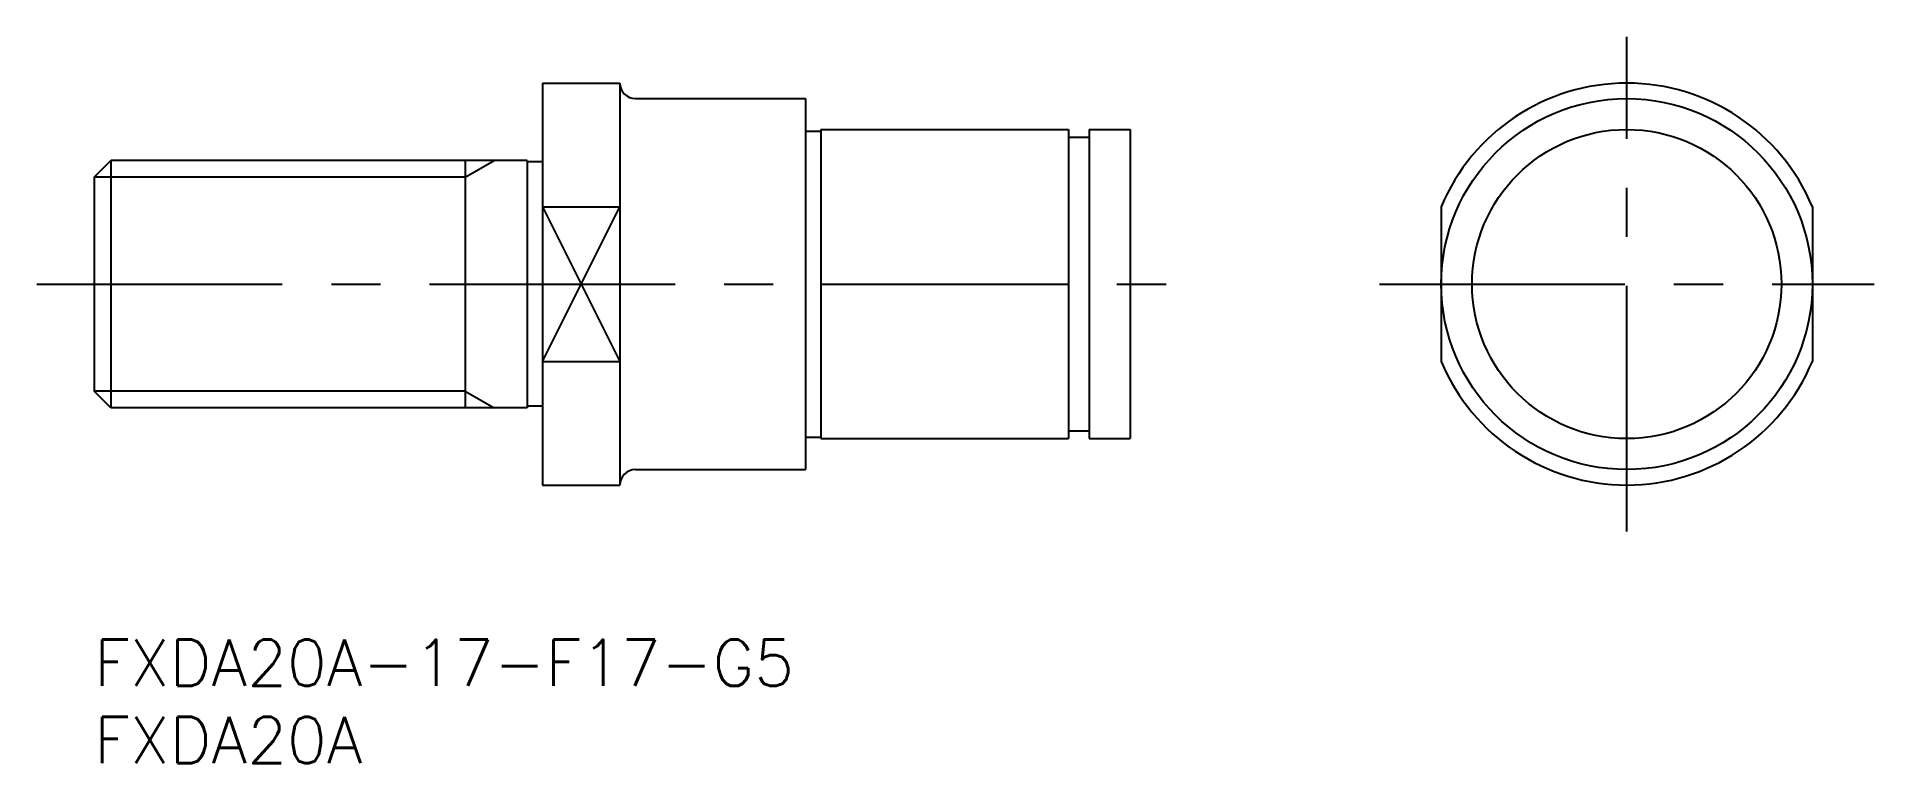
# Model space of a CAD drawing. Extents: x -4 to 115, y -8 to 39.
import ezdxf

# ---------------------------------------------------------------- set-up
doc = ezdxf.new("R2010")
doc.units = 0
doc.header["$LTSCALE"] = 0.5
doc.linetypes.add('CENTER', pattern=[50.8, 31.75, -6.35, 6.35, -6.35])
for name, color, linetype in [('MSM_CENTER', 1, 'CENTER'), ('MSM_CONTINUOUS', 7, 'CONTINUOUS'), ('MSM_NARROW', 5, 'CONTINUOUS'), ('MSM_PART_NUMBER', 7, 'CONTINUOUS')]:
    doc.layers.add(name, color=color, linetype=linetype)
doc.styles.get("Standard").update_dxf_attribs({"font": 'txt.shx', "height": 3, "bigfont": 'bigfont.shx'})

# ---------------------------------------------------------------- blocks, each defined once
blk = doc.blocks.new('*U9')
at = {"layer": 'MSM_PART_NUMBER'}
blk.add_text('FXDA20A-17-F17-G5', height=3, dxfattribs=at).set_placement((0, -3))
blk = doc.blocks.new('*U10')
at = {"layer": 'MSM_PART_NUMBER'}
blk.add_text('FXDA20A', height=3, dxfattribs=at).set_placement((0, -8))

msp = doc.modelspace()

# ---------------------------------------------------------------- linework, layer by layer
at = {"layer": 'MSM_CENTER'}
for p, q in [((99.11, 7), (99.11, 39)), ((-3.71, 23), (72.09, 23)), ((83.11, 23), (115.11, 23))]:
    msp.add_line(p, q, dxfattribs=at)
at = {"layer": 'MSM_CONTINUOUS'}
for p, q in [((29, 36), (29, 10)), ((29, 36), (34, 36)), ((34, 36), (34, 10)), ((35, 35), (46, 35)), ((46, 35), (46, 11)), ((46, 32.9), (47, 32.9)), ((47, 33), (63, 33)), ((47, 33), (47, 13)), ((63, 33), (63, 13)), ((63, 32.5), (64.35, 32.5)), ((64.35, 33), (64.35, 13)), ((64.35, 33), (67, 33)), ((67, 33), (67, 13)), ((0, 29.92), (1.08, 31)), ((28, 31), (1.08, 31)), ((1.08, 31), (1.08, 15)), ((24, 31), (24, 15)), ((28, 31), (28, 15)), ((29, 30.9), (28, 30.9)), ((0, 29.92), (0, 16.08)), ((29, 28), (34, 28)), ((87.11, 28), (87.11, 18)), ((111.11, 28), (111.11, 18)), ((29, 18), (34, 18)), ((1.08, 15), (0, 16.08)), ((28, 15), (1.08, 15)), ((29, 15.1), (28, 15.1)), ((46, 13.1), (47, 13.1)), ((63, 13.5), (64.35, 13.5)), ((47, 13), (63, 13)), ((64.35, 13), (67, 13)), ((35, 11), (46, 11)), ((29, 10), (34, 10))]:
    msp.add_line(p, q, dxfattribs=at)
for radius in [12, 10]:
    msp.add_circle((99.11, 23), radius, dxfattribs=at)
for centre, radius, start, end in [((35, 36), 1, 180, 270), ((99.11, 23), 13, 22.6199, 157.3801), ((99.11, 23), 13, 202.6199, 337.3801), ((35, 10), 1, 90, 180)]:
    msp.add_arc(centre, radius, start, end, dxfattribs=at)
at = {"layer": 'MSM_NARROW'}
for p, q in [((24, 29.92), (25.87, 31)), ((24, 29.92), (0, 29.92)), ((29, 18), (34, 28)), ((29, 28), (34, 18)), ((24, 16.08), (0, 16.08)), ((24, 16.08), (25.87, 15))]:
    msp.add_line(p, q, dxfattribs=at)

# ---------------------------------------------------------------- block references
at = {"layer": 'MSM_CONTINUOUS'}
for name in ['*U9', '*U10']:
    msp.add_blockref(name, (0, 0), dxfattribs=at)

doc.saveas('drawing.dxf')
